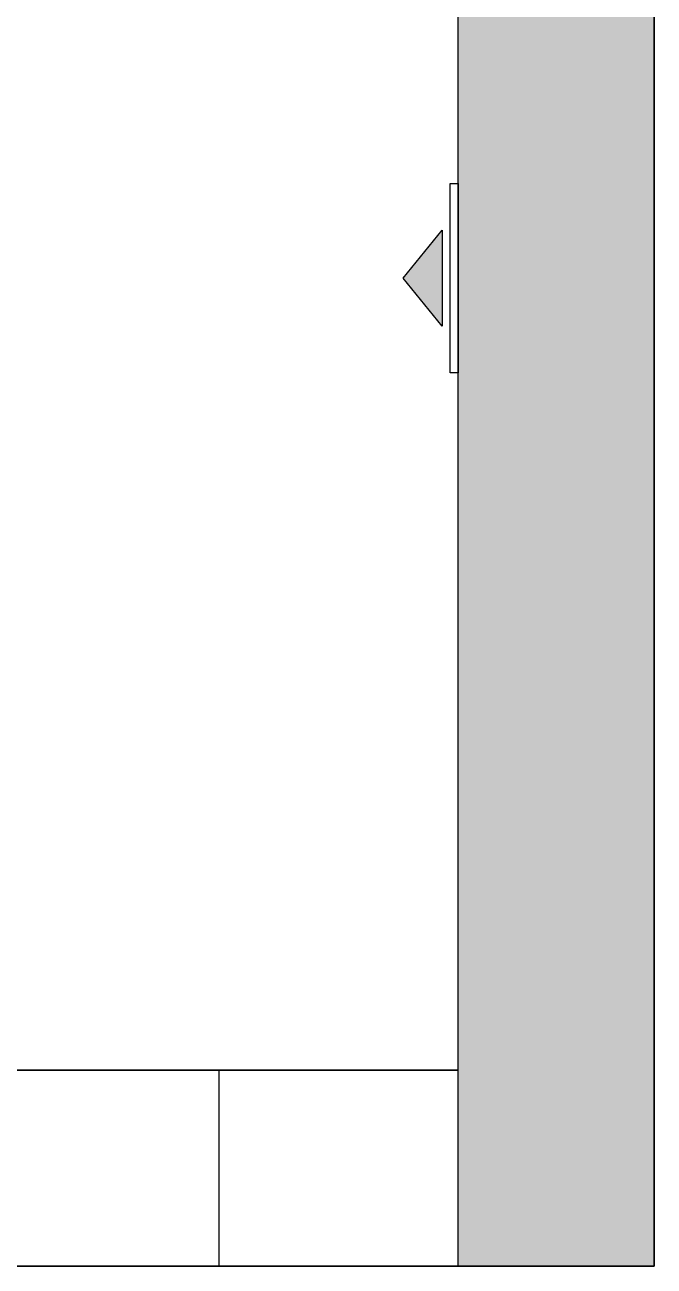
# Model space of a CAD drawing. Header units: millimetres. Extents: x -176651 to 954389, y -469666 to 486614.
# Drawn here: x 838479 to 854522, y 154245 to 185914 of the extents above; entities that cross this region are included whole.
import ezdxf
from ezdxf.xclip import XClip

# ---------------------------------------------------------------- set-up
doc = ezdxf.new("R2010")
doc.units = ezdxf.units.MM
doc.header["$LTSCALE"] = 150
doc.header["$XCLIPFRAME"] = 2
for name, color, linetype in [("Plot's Boundary$0$ad-Entrance(1625)", 2, 'Continuous'), ("Plot's Boundary$0$ad-Parking", 2, 'Continuous'), ("Plot's Boundary$0$ad-Road", 8, 'Continuous'), ("Plot's Boundary$0$ad-Road Hatch", 8, 'Continuous')]:
    doc.layers.add(name, color=color, linetype=linetype)
doc.layers.add("Plot's Boundary$0$ad-Plot Boundary", color=6, linetype='Continuous', true_color=0xff00ff)

# ---------------------------------------------------------------- blocks, each defined once
blk = doc.blocks.new("Plot's Boundary$0$A$C4fb60e89")
at = {"layer": "Plot's Boundary$0$ad-Road Hatch", "ltscale": 5, "transparency": 33554687}
h = blk.add_hatch(dxfattribs=at)
h.set_pattern_fill('AR-HBONE', color=256, scale=15)
h.set_pattern_definition([(45, (-193247.7, -428758.8), (0, 2155.2615), [4572, -1524]), (135, (-192170.1, -427681.1), (2e-13, 2155.2615), [4572, -1524])])
h.paths.add_polyline_path([(175594, -250241), (169178, -249341), (167473, -249057), (167473, -138694), (101313, -138694), (101313, -199954), (101308, -237995), (101040, -268291), (101008, -280968), (101066, -293684), (101243, -311127), (100910, -319344), (100949, -333937), (100669, -366960), (100727, -390983), (100669, -404586), (100538, -420418), (100467, -428759), (92426, -427265), (92163, -427209), (92163, -321454), (24803, -321454), (24803, -412961), (15653, -411029), (15654, -321452), (-19535, -321452), (-34427, -319477), (-65207, -315395), (-171770, -301268), (-185854, -298333), (-193248, -296832), (-193244, -292908), (-191914, -285219), (-191839, -284679), (-183397, -286393), (-169723, -289243), (-53141, -304698), (-18730, -309262), (15653, -309262), (15653, 703), (24803, 1115), (24803, -129544), (92163, -129544), (92163, 15133), (101313, 17713), (101313, -129544), (167473, -129544), (167473, 35552), (175738, 37855), (175849, 28595), (175836, 25947), (175777, 14040), (175855, 2316), (175660, -18036), (175731, -34039), (175718, -46839), (175673, -63402), (175816, -82072), (175542, -106356), (175490, -124641), (175575, -145019), (175731, -168892), (175797, -181269), (175797, -192667), (175744, -208200), (175829, -223277), (175888, -234871)])
h.paths.add_polyline_path([(24803, -309264), (92163, -309264), (92163, -138694), (24803, -138694)], flags=16)
at = {"layer": "Plot's Boundary$0$ad-Road", "ltscale": 5}
blk.add_lwpolyline([(24803, -309264), (92163, -309264), (92163, -138694), (24803, -138694)], close=True, dxfattribs=at)
blk = doc.blocks.new("Plot's Boundary$0$zw$A88E")
at = {"layer": "Plot's Boundary$0$ad-Plot Boundary"}
for points in [[(-117254, -307369), (-83574, -307369), (-83574, -266699), (-117254, -266699)], [(-117254, -347119), (-83574, -347119), (-83574, -307369), (-117254, -307369)]]:
    blk.add_lwpolyline(points, close=True, dxfattribs=at)
blk = doc.blocks.new("Plot's Boundary$0$zw$944D")
at = {"layer": "Plot's Boundary$0$ad-Parking", "ltscale": 5}
blk.add_lwpolyline([(0, 0), (6100, 0), (6100, 6100), (0, 6100)], close=True, dxfattribs=at)
blk = doc.blocks.new("Plot's Boundary$0$zw$2786")
at = {"layer": "Plot's Boundary$0$ad-Parking", "ltscale": 5}
blk.add_blockref("Plot's Boundary$0$zw$944D", (97959, -194857), dxfattribs=at)
blk = doc.blocks.new("Plot's Boundary$0$zw$68CA")
at = {"layer": "Plot's Boundary$0$ad-Entrance(1625)", "ltscale": 5}
h = blk.add_hatch(color=256, dxfattribs=at)
h.dxf.hatch_style = 1
h.paths.add_polyline_path([(-400, -1187.5), (-400, -3637.5), (-1400, -2412.5)])
for points in [[(-200, 0), (0, 0), (0, -4825), (-200, -4825)], [(-400, -1187.5), (-400, -3637.5), (-1400, -2412.5)]]:
    blk.add_lwpolyline(points, close=True, dxfattribs=at)
blk = doc.blocks.new("Plot's Boundary$0$zw$9E45")
at = {"layer": "Plot's Boundary$0$ad-Entrance(1625)", "ltscale": 5}
blk.add_blockref("Plot's Boundary$0$zw$68CA", (92163, -246894), dxfattribs=at)
blk = doc.blocks.new("Plot's Boundary")
at = {"layer": "Plot's Boundary$0$ad-Road", "ltscale": 5}
blk.add_blockref("Plot's Boundary$0$A$C4fb60e89", (191839, 428759), dxfattribs=at)
at = {"layer": "Plot's Boundary$0$ad-Entrance(1625)", "ltscale": 5}
blk.add_blockref("Plot's Boundary$0$zw$9E45", (191839, 428759), dxfattribs=at)
at = {"layer": "Plot's Boundary$0$ad-Parking", "ltscale": 5}
blk.add_blockref("Plot's Boundary$0$zw$2786", (179944, 348002), dxfattribs=at)
at = {"layer": "Plot's Boundary$0$ad-Plot Boundary", "ltscale": 5}
blk.add_blockref("Plot's Boundary$0$zw$A88E", (367577, 466614), dxfattribs=at)

msp = doc.modelspace()

# ---------------------------------------------------------------- block references
ref = msp.add_blockref("Plot's Boundary", (565520, 0))
XClip(ref).set_block_clipping_path([(245322.2775057808, 154244.8999686334), (289002.2775057808, 204914.8999686334)])

# ---------------------------------------------------------------- next in the draw order: linework, layer by layer
msp.add_lwpolyline([(810842, 204915), (854522, 204915), (854522, 154245), (810842, 154245)], close=True)

doc.saveas('drawing.dxf')
